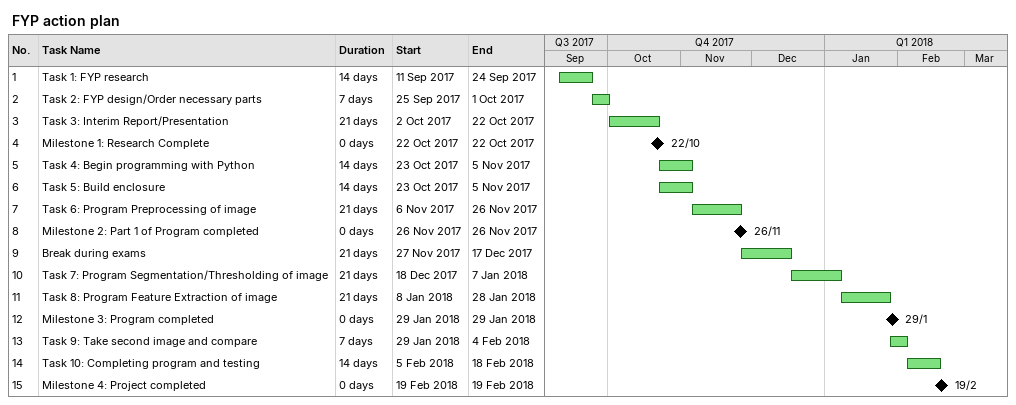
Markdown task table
FYP action plan

| ID | Task | Duration | Start | Finish |
|---|---|---|---|---|
| 1 | Task 1: FYP research | 14d | 2017-09-11 | 2017-09-24 |
| 2 | Task 2: FYP design/Order necessary parts | 7d | 2017-09-25 | 2017-10-01 |
| 3 | Task 3: Interim Report/Presentation | 21d | 2017-10-02 | 2017-10-22 |
| 4 | Milestone 1: Research Complete | 0d | 2017-10-22 | 2017-10-22 |
| 5 | Task 4: Begin programming with Python | 14d | 2017-10-23 | 2017-11-05 |
| 6 | Task 5: Build enclosure | 14d | 2017-10-23 | 2017-11-05 |
| 7 | Task 6: Program Preprocessing of image | 21d | 2017-11-06 | 2017-11-26 |
| 8 | Milestone 2: Part 1 of Program completed | 0d | 2017-11-26 | 2017-11-26 |
| 9 | Break during exams | 21d | 2017-11-27 | 2017-12-17 |
| 10 | Task 7: Program Segmentation/Thresholding of image | 21d | 2017-12-18 | 2018-01-07 |
| 11 | Task 8: Program Feature Extraction of image | 21d | 2018-01-08 | 2018-01-28 |
| 12 | Milestone 3: Program completed | 0d | 2018-01-29 | 2018-01-29 |
| 13 | Task 9: Take second image and compare | 7d | 2018-01-29 | 2018-02-04 |
| 14 | Task 10: Completing program and testing | 14d | 2018-02-05 | 2018-02-18 |
| 15 | Milestone 4: Project completed | 0d | 2018-02-19 | 2018-02-19 |
